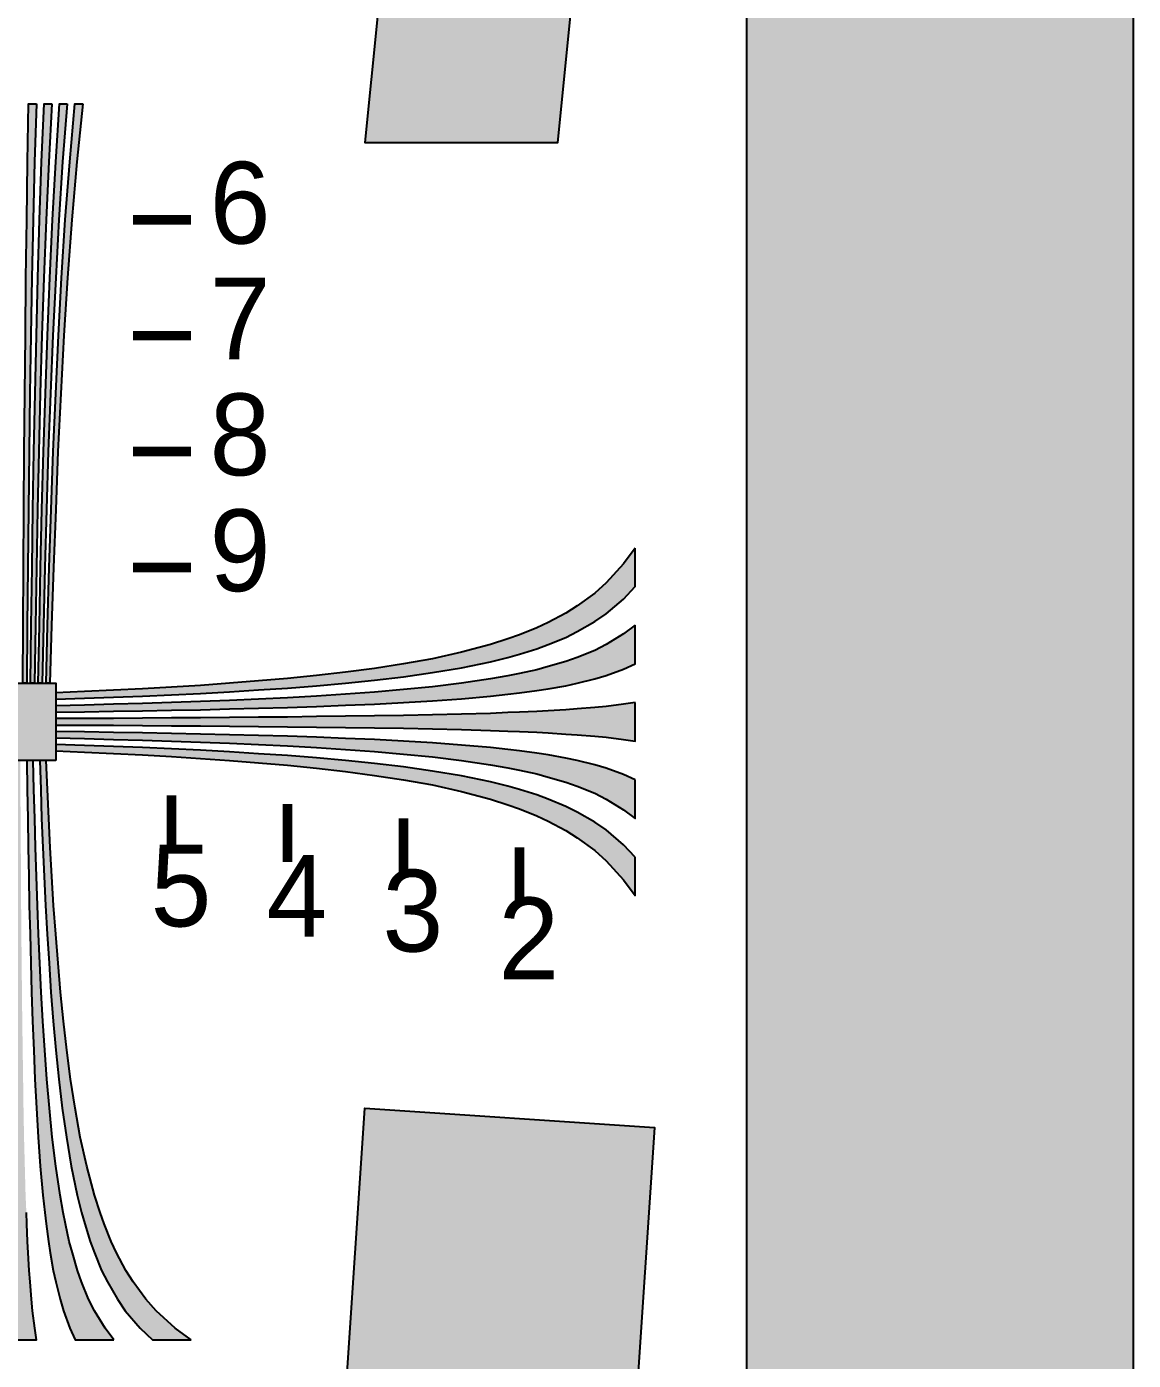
# Model space of a CAD drawing. Header units: millimetres. Extents: x 0 to 1582, y 0 to 984.
# Drawn here: x 1353.1 to 1582.2, y 172 to 448.3 of the extents above; entities that cross this region are included whole.
import ezdxf

# ---------------------------------------------------------------- set-up
doc = ezdxf.new("R2010")
doc.units = ezdxf.units.MM
for name, color, linetype in [('FRAME', 7, 'Continuous'), ('LABELS', 7, 'Continuous'), ('PERIPHERY', 7, 'Continuous'), ('SFR', 7, 'Continuous')]:
    doc.layers.add(name, color=color, linetype=linetype)

msp = doc.modelspace()

# ---------------------------------------------------------------- hatches: boundary and pattern name
at = {"layer": 'FRAME', "true_color": 0x000000}
h = msp.add_hatch(color=7, dxfattribs=at)
h.dxf.hatch_style = 1
h.paths.add_polyline_path([(1502.24, 904.25), (1582.24, 904.25), (1582.24, 104.25), (1502.24, 104.25), (1502.24, 904.25)])
at = {"layer": 'PERIPHERY', "true_color": 0x000000}
h = msp.add_hatch(color=7, dxfattribs=at)
h.dxf.hatch_style = 1
h.paths.add_polyline_path([(1355.12, 432.25), (1354.76, 420.25), (1354.44, 408.25), (1354.2, 396.25), (1353.96, 384.25), (1353.8, 372.25), (1353.6, 360.25), (1353.48, 348.25), (1353.36, 336.25), (1353.24, 324.25), (1353.12, 312.25), (1352.32, 312.25), (1352.4, 324.25), (1352.44, 336.25), (1352.52, 348.25), (1352.6, 360.25), (1352.72, 372.25), (1352.84, 384.25), (1352.96, 396.25), (1353.12, 408.25), (1353.32, 420.25), (1353.52, 432.25), (1355.12, 432.25)])
h = msp.add_hatch(color=7, dxfattribs=at)
h.dxf.hatch_style = 1
h.paths.add_polyline_path([(1358.32, 432.25), (1357.68, 420.25), (1357.12, 408.25), (1356.64, 396.25), (1356.28, 384.25), (1355.92, 372.25), (1355.6, 360.25), (1355.36, 348.25), (1355.12, 336.25), (1354.92, 324.25), (1354.72, 312.25), (1353.92, 312.25), (1354.08, 324.25), (1354.24, 336.25), (1354.4, 348.25), (1354.6, 360.25), (1354.84, 372.25), (1355.12, 384.25), (1355.44, 396.25), (1355.8, 408.25), (1356.2, 420.25), (1356.72, 432.25), (1358.32, 432.25)])
h = msp.add_hatch(color=7, dxfattribs=at)
h.dxf.hatch_style = 1
h.paths.add_polyline_path([(1361.52, 432.25), (1360.56, 420.25), (1359.8, 408.25), (1359.12, 396.25), (1358.56, 384.25), (1358.04, 372.25), (1357.6, 360.25), (1357.24, 348.25), (1356.88, 336.25), (1356.6, 324.25), (1356.32, 312.25), (1355.52, 312.25), (1355.76, 324.25), (1356, 336.25), (1356.28, 348.25), (1356.6, 360.25), (1357, 372.25), (1357.4, 384.25), (1357.88, 396.25), (1358.44, 408.25), (1359.12, 420.25), (1359.92, 432.25), (1361.52, 432.25)])
h = msp.add_hatch(color=7, dxfattribs=at)
h.dxf.hatch_style = 1
h.paths.add_polyline_path([(1364.72, 432.25), (1363.48, 420.25), (1362.44, 408.25), (1361.6, 396.25), (1360.84, 384.25), (1360.2, 372.25), (1359.6, 360.25), (1359.12, 348.25), (1358.68, 336.25), (1358.28, 324.25), (1357.92, 312.25), (1357.12, 312.25), (1357.44, 324.25), (1357.8, 336.25), (1358.16, 348.25), (1358.6, 360.25), (1359.12, 372.25), (1359.68, 384.25), (1360.36, 396.25), (1361.12, 408.25), (1362.04, 420.25), (1363.12, 432.25), (1364.72, 432.25)])
h = msp.add_hatch(color=7, dxfattribs=at)
h.dxf.hatch_style = 1
h.paths.add_polyline_path([(1479.12, 340.26), (1476.72, 336.98), (1473.12, 333.06), (1470.72, 330.94), (1467.12, 328.26), (1464.72, 326.74), (1461.12, 324.82), (1458.72, 323.7), (1455.12, 322.26), (1452.72, 321.42), (1449.12, 320.26), (1443.12, 318.66), (1437.12, 317.34), (1431.12, 316.26), (1425.12, 315.34), (1419.12, 314.54), (1413.12, 313.86), (1407.12, 313.26), (1401.12, 312.74), (1395.12, 312.26), (1389.12, 311.82), (1383.12, 311.46), (1377.12, 311.1), (1371.12, 310.82), (1365.12, 310.54), (1359.12, 310.26), (1359.12, 308.94), (1365.12, 309.14), (1371.12, 309.34), (1377.12, 309.58), (1383.12, 309.86), (1389.12, 310.14), (1395.12, 310.5), (1401.12, 310.86), (1407.12, 311.26), (1413.12, 311.74), (1419.12, 312.26), (1425.12, 312.86), (1431.12, 313.58), (1437.12, 314.46), (1443.12, 315.46), (1449.12, 316.7), (1452.72, 317.58), (1455.12, 318.26), (1458.72, 319.38), (1461.12, 320.26), (1464.72, 321.74), (1467.12, 322.94), (1470.72, 325.02), (1473.12, 326.66), (1476.72, 329.7), (1479.12, 332.26), (1479.12, 340.26)])
h = msp.add_hatch(color=7, dxfattribs=at)
h.dxf.hatch_style = 1
h.paths.add_polyline_path([(1479.12, 324.26), (1476.72, 322.46), (1473.12, 320.26), (1470.72, 319.06), (1467.12, 317.58), (1464.72, 316.74), (1461.12, 315.7), (1458.72, 315.06), (1455.12, 314.26), (1452.72, 313.78), (1449.12, 313.14), (1443.12, 312.26), (1437.12, 311.54), (1431.12, 310.94), (1425.12, 310.42), (1419.12, 309.98), (1413.12, 309.58), (1407.12, 309.26), (1401.12, 308.98), (1395.12, 308.7), (1389.12, 308.46), (1383.12, 308.26), (1377.12, 308.06), (1371.12, 307.9), (1365.12, 307.74), (1359.12, 307.58), (1359.12, 306.26), (1365.12, 306.34), (1371.12, 306.46), (1377.12, 306.54), (1383.12, 306.66), (1389.12, 306.78), (1395.12, 306.94), (1401.12, 307.1), (1407.12, 307.26), (1413.12, 307.46), (1419.12, 307.7), (1425.12, 307.94), (1431.12, 308.26), (1437.12, 308.62), (1443.12, 309.06), (1449.12, 309.58), (1452.72, 309.98), (1455.12, 310.26), (1458.72, 310.74), (1461.12, 311.1), (1464.72, 311.74), (1467.12, 312.26), (1470.72, 313.14), (1473.12, 313.86), (1476.72, 315.18), (1479.12, 316.26), (1479.12, 324.26)])
h = msp.add_hatch(color=7, dxfattribs=at)
h.dxf.hatch_style = 1
h.paths.add_polyline_path([(1359.12, 296.25), (1343.12, 296.25), (1343.12, 312.25), (1359.12, 312.25), (1359.12, 296.25)])
h = msp.add_hatch(color=7, dxfattribs=at)
h.dxf.hatch_style = 1
h.paths.add_polyline_path([(1479.12, 308.26), (1476.72, 307.9), (1473.12, 307.46), (1470.72, 307.22), (1467.12, 306.94), (1464.72, 306.74), (1461.12, 306.54), (1458.72, 306.42), (1455.12, 306.26), (1452.72, 306.18), (1449.12, 306.02), (1443.12, 305.86), (1437.12, 305.7), (1431.12, 305.58), (1425.12, 305.5), (1419.12, 305.42), (1413.12, 305.34), (1407.12, 305.26), (1401.12, 305.22), (1395.12, 305.14), (1389.12, 305.1), (1383.12, 305.06), (1377.12, 305.02), (1371.12, 304.98), (1365.12, 304.94), (1359.12, 304.94), (1359.12, 303.58), (1365.12, 303.58), (1371.12, 303.54), (1377.12, 303.5), (1383.12, 303.46), (1389.12, 303.42), (1395.12, 303.38), (1401.12, 303.3), (1407.12, 303.26), (1413.12, 303.18), (1419.12, 303.1), (1425.12, 303.02), (1431.12, 302.94), (1437.12, 302.82), (1443.12, 302.66), (1449.12, 302.5), (1452.72, 302.34), (1455.12, 302.26), (1458.72, 302.1), (1461.12, 301.98), (1464.72, 301.74), (1467.12, 301.58), (1470.72, 301.3), (1473.12, 301.06), (1476.72, 300.62), (1479.12, 300.26), (1479.12, 308.26)])
h = msp.add_hatch(color=7, dxfattribs=at)
h.dxf.hatch_style = 1
h.paths.add_polyline_path([(1479.12, 292.26), (1476.72, 293.34), (1473.12, 294.66), (1470.72, 295.38), (1467.12, 296.26), (1464.72, 296.74), (1461.12, 297.42), (1458.72, 297.78), (1455.12, 298.26), (1452.72, 298.54), (1449.12, 298.94), (1443.12, 299.46), (1437.12, 299.9), (1431.12, 300.26), (1425.12, 300.58), (1419.12, 300.82), (1413.12, 301.06), (1407.12, 301.26), (1401.12, 301.42), (1395.12, 301.58), (1389.12, 301.74), (1383.12, 301.86), (1377.12, 301.98), (1371.12, 302.06), (1365.12, 302.18), (1359.12, 302.26), (1359.12, 300.94), (1365.12, 300.78), (1371.12, 300.62), (1377.12, 300.46), (1383.12, 300.26), (1389.12, 300.06), (1395.12, 299.82), (1401.12, 299.54), (1407.12, 299.26), (1413.12, 298.94), (1419.12, 298.54), (1425.12, 298.1), (1431.12, 297.58), (1437.12, 296.98), (1443.12, 296.26), (1449.12, 295.38), (1452.72, 294.74), (1455.12, 294.26), (1458.72, 293.46), (1461.12, 292.82), (1464.72, 291.74), (1467.12, 290.94), (1470.72, 289.46), (1473.12, 288.26), (1476.72, 286.06), (1479.12, 284.26), (1479.12, 292.26)])
h = msp.add_hatch(color=7, dxfattribs=at)
h.dxf.hatch_style = 1
h.paths.add_polyline_path([(1479.12, 276.26), (1476.72, 278.82), (1473.12, 281.86), (1470.72, 283.5), (1467.12, 285.58), (1464.72, 286.74), (1461.12, 288.26), (1458.72, 289.14), (1455.12, 290.26), (1452.72, 290.94), (1449.12, 291.82), (1443.12, 293.06), (1437.12, 294.06), (1431.12, 294.94), (1425.12, 295.66), (1419.12, 296.26), (1413.12, 296.78), (1407.12, 297.26), (1401.12, 297.66), (1395.12, 298.02), (1389.12, 298.38), (1383.12, 298.66), (1377.12, 298.94), (1371.12, 299.18), (1365.12, 299.38), (1359.12, 299.58), (1359.12, 298.26), (1365.12, 297.98), (1371.12, 297.7), (1377.12, 297.42), (1383.12, 297.06), (1389.12, 296.7), (1395.12, 296.26), (1401.12, 295.78), (1407.12, 295.26), (1413.12, 294.66), (1419.12, 293.98), (1425.12, 293.18), (1431.12, 292.26), (1437.12, 291.18), (1443.12, 289.86), (1449.12, 288.26), (1452.72, 287.1), (1455.12, 286.26), (1458.72, 284.82), (1461.12, 283.7), (1464.72, 281.74), (1467.12, 280.26), (1470.72, 277.58), (1473.12, 275.46), (1476.72, 271.54), (1479.12, 268.26), (1479.12, 276.26)])
h = msp.add_hatch(color=7, dxfattribs=at)
h.dxf.hatch_style = 1
h.paths.add_polyline_path([(1355.14, 176.25), (1354.78, 178.65), (1354.34, 182.25), (1354.1, 184.65), (1353.81, 188.25), (1353.62, 190.65), (1353.41, 194.25), (1353.3, 196.65), (1353.14, 200.25), (1353.05, 202.65), (1352.89, 206.25), (1352.73, 212.25), (1352.57, 218.25), (1352.46, 224.25), (1352.38, 230.25), (1352.29, 236.25), (1352.21, 242.25), (1352.13, 248.25), (1352.09, 254.25), (1352.01, 260.25), (1351.97, 266.25), (1351.93, 272.25), (1351.9, 278.25), (1351.85, 284.25), (1351.82, 290.25), (1351.81, 296.25), (1350.45, 296.25), (1350.45, 290.25), (1350.42, 284.25), (1350.38, 278.25), (1350.34, 272.25), (1350.3, 266.25), (1350.26, 260.25), (1350.18, 254.25), (1350.14, 248.25), (1350.06, 242.25), (1349.98, 236.25), (1349.9, 230.25), (1349.82, 224.25), (1349.69, 218.25), (1349.53, 212.25), (1349.37, 206.25), (1349.22, 202.65), (1349.14, 200.25), (1348.98, 196.65), (1348.86, 194.25), (1348.62, 190.65), (1348.45, 188.25), (1348.18, 184.65), (1347.94, 182.25), (1347.5, 178.65), (1347.14, 176.25), (1355.14, 176.25)])
h = msp.add_hatch(color=7, dxfattribs=at)
h.dxf.hatch_style = 1
h.paths.add_polyline_path([(1371.14, 176.25), (1369.34, 178.65), (1367.14, 182.25), (1365.94, 184.65), (1364.46, 188.25), (1363.61, 190.65), (1362.58, 194.25), (1361.93, 196.65), (1361.14, 200.25), (1360.66, 202.65), (1360.02, 206.25), (1359.14, 212.25), (1358.41, 218.25), (1357.82, 224.25), (1357.3, 230.25), (1356.85, 236.25), (1356.45, 242.25), (1356.13, 248.25), (1355.85, 254.25), (1355.58, 260.25), (1355.34, 266.25), (1355.13, 272.25), (1354.93, 278.25), (1354.78, 284.25), (1354.62, 290.25), (1354.45, 296.25), (1353.13, 296.25), (1353.22, 290.25), (1353.33, 284.25), (1353.42, 278.25), (1353.54, 272.25), (1353.65, 266.25), (1353.81, 260.25), (1353.97, 254.25), (1354.13, 248.25), (1354.34, 242.25), (1354.57, 236.25), (1354.81, 230.25), (1355.14, 224.25), (1355.5, 218.25), (1355.94, 212.25), (1356.46, 206.25), (1356.86, 202.65), (1357.14, 200.25), (1357.62, 196.65), (1357.98, 194.25), (1358.62, 190.65), (1359.14, 188.25), (1360.02, 184.65), (1360.74, 182.25), (1362.06, 178.65), (1363.14, 176.25), (1371.14, 176.25)])
h = msp.add_hatch(color=7, dxfattribs=at)
h.dxf.hatch_style = 1
h.paths.add_polyline_path([(1387.14, 176.25), (1383.86, 178.65), (1379.94, 182.25), (1377.82, 184.65), (1375.14, 188.25), (1373.62, 190.65), (1371.7, 194.25), (1370.58, 196.65), (1369.14, 200.25), (1368.3, 202.65), (1367.14, 206.25), (1365.54, 212.25), (1364.22, 218.25), (1363.14, 224.25), (1362.22, 230.25), (1361.42, 236.25), (1360.74, 242.25), (1360.14, 248.25), (1359.62, 254.25), (1359.14, 260.25), (1358.7, 266.25), (1358.34, 272.25), (1357.98, 278.25), (1357.7, 284.25), (1357.42, 290.25), (1357.13, 296.25), (1355.81, 296.25), (1356.02, 290.25), (1356.22, 284.25), (1356.46, 278.25), (1356.74, 272.25), (1357.02, 266.25), (1357.38, 260.25), (1357.74, 254.25), (1358.14, 248.25), (1358.62, 242.25), (1359.14, 236.25), (1359.74, 230.25), (1360.46, 224.25), (1361.34, 218.25), (1362.34, 212.25), (1363.58, 206.25), (1364.46, 202.65), (1365.14, 200.25), (1366.26, 196.65), (1367.14, 194.25), (1368.62, 190.65), (1369.82, 188.25), (1371.9, 184.65), (1373.54, 182.25), (1376.58, 178.65), (1379.14, 176.25), (1387.14, 176.25)])
at = {"layer": 'SFR', "true_color": 0x000000}
h = msp.add_hatch(color=7, dxfattribs=at)
h.dxf.hatch_style = 1
h.paths.add_polyline_path([(1239.12, 584.25), (1223.12, 424.25), (1263.12, 424.25), (1269.93, 492.37), (1428.35, 476.53), (1423.12, 424.25), (1463.12, 424.25), (1479.12, 584.25), (1439.12, 584.25), (1432.31, 516.13), (1273.89, 531.97), (1279.12, 584.25), (1239.12, 584.25), (1239.12, 584.25)])
h = msp.add_hatch(color=7, dxfattribs=at)
h.dxf.hatch_style = 1
h.paths.add_polyline_path([(1479.12, 160.25), (1419.12, 164.25), (1423.12, 224.25), (1483.12, 220.25), (1479.12, 160.25)])

# ---------------------------------------------------------------- linework, layer by layer
at = {"layer": 'FRAME', "color": 250}
msp.add_lwpolyline([(1502.24, 904.25), (1582.24, 904.25), (1582.24, 104.25), (1502.24, 104.25), (1502.24, 904.25)], close=True, dxfattribs=at)
at = {"layer": 'FRAME', "color": 250, "true_color": 0x000000}
for points in [[(1502.24, 904.25), (1502.24, 104.25), (1582.24, 104.25)], [(1582.24, 104.25), (1582.24, 904.25), (1502.24, 904.25)]]:
    msp.add_solid(points, dxfattribs=at)
at = {"layer": 'PERIPHERY', "color": 250}
for points in [[(1355.12, 432.25), (1354.76, 420.25), (1354.44, 408.25), (1354.2, 396.25), (1353.96, 384.25), (1353.8, 372.25), (1353.6, 360.25), (1353.48, 348.25), (1353.36, 336.25), (1353.24, 324.25), (1353.12, 312.25), (1352.32, 312.25), (1352.4, 324.25), (1352.44, 336.25), (1352.52, 348.25), (1352.6, 360.25), (1352.72, 372.25), (1352.84, 384.25), (1352.96, 396.25), (1353.12, 408.25), (1353.32, 420.25), (1353.52, 432.25), (1355.12, 432.25)], [(1358.32, 432.25), (1357.68, 420.25), (1357.12, 408.25), (1356.64, 396.25), (1356.28, 384.25), (1355.92, 372.25), (1355.6, 360.25), (1355.36, 348.25), (1355.12, 336.25), (1354.92, 324.25), (1354.72, 312.25), (1353.92, 312.25), (1354.08, 324.25), (1354.24, 336.25), (1354.4, 348.25), (1354.6, 360.25), (1354.84, 372.25), (1355.12, 384.25), (1355.44, 396.25), (1355.8, 408.25), (1356.2, 420.25), (1356.72, 432.25), (1358.32, 432.25)], [(1361.52, 432.25), (1360.56, 420.25), (1359.8, 408.25), (1359.12, 396.25), (1358.56, 384.25), (1358.04, 372.25), (1357.6, 360.25), (1357.24, 348.25), (1356.88, 336.25), (1356.6, 324.25), (1356.32, 312.25), (1355.52, 312.25), (1355.76, 324.25), (1356, 336.25), (1356.28, 348.25), (1356.6, 360.25), (1357, 372.25), (1357.4, 384.25), (1357.88, 396.25), (1358.44, 408.25), (1359.12, 420.25), (1359.92, 432.25), (1361.52, 432.25)], [(1364.72, 432.25), (1363.48, 420.25), (1362.44, 408.25), (1361.6, 396.25), (1360.84, 384.25), (1360.2, 372.25), (1359.6, 360.25), (1359.12, 348.25), (1358.68, 336.25), (1358.28, 324.25), (1357.92, 312.25), (1357.12, 312.25), (1357.44, 324.25), (1357.8, 336.25), (1358.16, 348.25), (1358.6, 360.25), (1359.12, 372.25), (1359.68, 384.25), (1360.36, 396.25), (1361.12, 408.25), (1362.04, 420.25), (1363.12, 432.25), (1364.72, 432.25)], [(1479.12, 340.26), (1476.72, 336.98), (1473.12, 333.06), (1470.72, 330.94), (1467.12, 328.26), (1464.72, 326.74), (1461.12, 324.82), (1458.72, 323.7), (1455.12, 322.26), (1452.72, 321.42), (1449.12, 320.26), (1443.12, 318.66), (1437.12, 317.34), (1431.12, 316.26), (1425.12, 315.34), (1419.12, 314.54), (1413.12, 313.86), (1407.12, 313.26), (1401.12, 312.74), (1395.12, 312.26), (1389.12, 311.82), (1383.12, 311.46), (1377.12, 311.1), (1371.12, 310.82), (1365.12, 310.54), (1359.12, 310.26), (1359.12, 308.94), (1365.12, 309.14), (1371.12, 309.34), (1377.12, 309.58), (1383.12, 309.86), (1389.12, 310.14), (1395.12, 310.5), (1401.12, 310.86), (1407.12, 311.26), (1413.12, 311.74), (1419.12, 312.26), (1425.12, 312.86), (1431.12, 313.58), (1437.12, 314.46), (1443.12, 315.46), (1449.12, 316.7), (1452.72, 317.58), (1455.12, 318.26), (1458.72, 319.38), (1461.12, 320.26), (1464.72, 321.74), (1467.12, 322.94), (1470.72, 325.02), (1473.12, 326.66), (1476.72, 329.7), (1479.12, 332.26), (1479.12, 340.26)], [(1479.12, 324.26), (1476.72, 322.46), (1473.12, 320.26), (1470.72, 319.06), (1467.12, 317.58), (1464.72, 316.74), (1461.12, 315.7), (1458.72, 315.06), (1455.12, 314.26), (1452.72, 313.78), (1449.12, 313.14), (1443.12, 312.26), (1437.12, 311.54), (1431.12, 310.94), (1425.12, 310.42), (1419.12, 309.98), (1413.12, 309.58), (1407.12, 309.26), (1401.12, 308.98), (1395.12, 308.7), (1389.12, 308.46), (1383.12, 308.26), (1377.12, 308.06), (1371.12, 307.9), (1365.12, 307.74), (1359.12, 307.58), (1359.12, 306.26), (1365.12, 306.34), (1371.12, 306.46), (1377.12, 306.54), (1383.12, 306.66), (1389.12, 306.78), (1395.12, 306.94), (1401.12, 307.1), (1407.12, 307.26), (1413.12, 307.46), (1419.12, 307.7), (1425.12, 307.94), (1431.12, 308.26), (1437.12, 308.62), (1443.12, 309.06), (1449.12, 309.58), (1452.72, 309.98), (1455.12, 310.26), (1458.72, 310.74), (1461.12, 311.1), (1464.72, 311.74), (1467.12, 312.26), (1470.72, 313.14), (1473.12, 313.86), (1476.72, 315.18), (1479.12, 316.26), (1479.12, 324.26)], [(1359.12, 296.25), (1343.12, 296.25), (1343.12, 312.25), (1359.12, 312.25), (1359.12, 296.25)], [(1479.12, 308.26), (1476.72, 307.9), (1473.12, 307.46), (1470.72, 307.22), (1467.12, 306.94), (1464.72, 306.74), (1461.12, 306.54), (1458.72, 306.42), (1455.12, 306.26), (1452.72, 306.18), (1449.12, 306.02), (1443.12, 305.86), (1437.12, 305.7), (1431.12, 305.58), (1425.12, 305.5), (1419.12, 305.42), (1413.12, 305.34), (1407.12, 305.26), (1401.12, 305.22), (1395.12, 305.14), (1389.12, 305.1), (1383.12, 305.06), (1377.12, 305.02), (1371.12, 304.98), (1365.12, 304.94), (1359.12, 304.94), (1359.12, 303.58), (1365.12, 303.58), (1371.12, 303.54), (1377.12, 303.5), (1383.12, 303.46), (1389.12, 303.42), (1395.12, 303.38), (1401.12, 303.3), (1407.12, 303.26), (1413.12, 303.18), (1419.12, 303.1), (1425.12, 303.02), (1431.12, 302.94), (1437.12, 302.82), (1443.12, 302.66), (1449.12, 302.5), (1452.72, 302.34), (1455.12, 302.26), (1458.72, 302.1), (1461.12, 301.98), (1464.72, 301.74), (1467.12, 301.58), (1470.72, 301.3), (1473.12, 301.06), (1476.72, 300.62), (1479.12, 300.26), (1479.12, 308.26)], [(1479.12, 292.26), (1476.72, 293.34), (1473.12, 294.66), (1470.72, 295.38), (1467.12, 296.26), (1464.72, 296.74), (1461.12, 297.42), (1458.72, 297.78), (1455.12, 298.26), (1452.72, 298.54), (1449.12, 298.94), (1443.12, 299.46), (1437.12, 299.9), (1431.12, 300.26), (1425.12, 300.58), (1419.12, 300.82), (1413.12, 301.06), (1407.12, 301.26), (1401.12, 301.42), (1395.12, 301.58), (1389.12, 301.74), (1383.12, 301.86), (1377.12, 301.98), (1371.12, 302.06), (1365.12, 302.18), (1359.12, 302.26), (1359.12, 300.94), (1365.12, 300.78), (1371.12, 300.62), (1377.12, 300.46), (1383.12, 300.26), (1389.12, 300.06), (1395.12, 299.82), (1401.12, 299.54), (1407.12, 299.26), (1413.12, 298.94), (1419.12, 298.54), (1425.12, 298.1), (1431.12, 297.58), (1437.12, 296.98), (1443.12, 296.26), (1449.12, 295.38), (1452.72, 294.74), (1455.12, 294.26), (1458.72, 293.46), (1461.12, 292.82), (1464.72, 291.74), (1467.12, 290.94), (1470.72, 289.46), (1473.12, 288.26), (1476.72, 286.06), (1479.12, 284.26), (1479.12, 292.26)], [(1479.12, 276.26), (1476.72, 278.82), (1473.12, 281.86), (1470.72, 283.5), (1467.12, 285.58), (1464.72, 286.74), (1461.12, 288.26), (1458.72, 289.14), (1455.12, 290.26), (1452.72, 290.94), (1449.12, 291.82), (1443.12, 293.06), (1437.12, 294.06), (1431.12, 294.94), (1425.12, 295.66), (1419.12, 296.26), (1413.12, 296.78), (1407.12, 297.26), (1401.12, 297.66), (1395.12, 298.02), (1389.12, 298.38), (1383.12, 298.66), (1377.12, 298.94), (1371.12, 299.18), (1365.12, 299.38), (1359.12, 299.58), (1359.12, 298.26), (1365.12, 297.98), (1371.12, 297.7), (1377.12, 297.42), (1383.12, 297.06), (1389.12, 296.7), (1395.12, 296.26), (1401.12, 295.78), (1407.12, 295.26), (1413.12, 294.66), (1419.12, 293.98), (1425.12, 293.18), (1431.12, 292.26), (1437.12, 291.18), (1443.12, 289.86), (1449.12, 288.26), (1452.72, 287.1), (1455.12, 286.26), (1458.72, 284.82), (1461.12, 283.7), (1464.72, 281.74), (1467.12, 280.26), (1470.72, 277.58), (1473.12, 275.46), (1476.72, 271.54), (1479.12, 268.26), (1479.12, 276.26)], [(1371.14, 176.25), (1369.34, 178.65), (1367.14, 182.25), (1365.94, 184.65), (1364.46, 188.25), (1363.61, 190.65), (1362.58, 194.25), (1361.93, 196.65), (1361.14, 200.25), (1360.66, 202.65), (1360.02, 206.25), (1359.14, 212.25), (1358.41, 218.25), (1357.82, 224.25), (1357.3, 230.25), (1356.85, 236.25), (1356.45, 242.25), (1356.13, 248.25), (1355.85, 254.25), (1355.58, 260.25), (1355.34, 266.25), (1355.13, 272.25), (1354.93, 278.25), (1354.78, 284.25), (1354.62, 290.25), (1354.45, 296.25), (1353.13, 296.25), (1353.22, 290.25), (1353.33, 284.25), (1353.42, 278.25), (1353.54, 272.25), (1353.65, 266.25), (1353.81, 260.25), (1353.97, 254.25), (1354.13, 248.25), (1354.34, 242.25), (1354.57, 236.25), (1354.81, 230.25), (1355.14, 224.25), (1355.5, 218.25), (1355.94, 212.25), (1356.46, 206.25), (1356.86, 202.65), (1357.14, 200.25), (1357.62, 196.65), (1357.98, 194.25), (1358.62, 190.65), (1359.14, 188.25), (1360.02, 184.65), (1360.74, 182.25), (1362.06, 178.65), (1363.14, 176.25), (1371.14, 176.25)], [(1387.14, 176.25), (1383.86, 178.65), (1379.94, 182.25), (1377.82, 184.65), (1375.14, 188.25), (1373.62, 190.65), (1371.7, 194.25), (1370.58, 196.65), (1369.14, 200.25), (1368.3, 202.65), (1367.14, 206.25), (1365.54, 212.25), (1364.22, 218.25), (1363.14, 224.25), (1362.22, 230.25), (1361.42, 236.25), (1360.74, 242.25), (1360.14, 248.25), (1359.62, 254.25), (1359.14, 260.25), (1358.7, 266.25), (1358.34, 272.25), (1357.98, 278.25), (1357.7, 284.25), (1357.42, 290.25), (1357.13, 296.25), (1355.81, 296.25), (1356.02, 290.25), (1356.22, 284.25), (1356.46, 278.25), (1356.74, 272.25), (1357.02, 266.25), (1357.38, 260.25), (1357.74, 254.25), (1358.14, 248.25), (1358.62, 242.25), (1359.14, 236.25), (1359.74, 230.25), (1360.46, 224.25), (1361.34, 218.25), (1362.34, 212.25), (1363.58, 206.25), (1364.46, 202.65), (1365.14, 200.25), (1366.26, 196.65), (1367.14, 194.25), (1368.62, 190.65), (1369.82, 188.25), (1371.9, 184.65), (1373.54, 182.25), (1376.58, 178.65), (1379.14, 176.25), (1387.14, 176.25)]]:
    msp.add_lwpolyline(points, close=True, dxfattribs=at)
at = {"layer": 'PERIPHERY', "color": 250, "lineweight": 35, "const_width": 2}
for points in [[(1387.12, 408.25), (1375.12, 408.25)], [(1387.12, 384.25), (1375.12, 384.25)], [(1387.12, 360.25), (1375.12, 360.25)], [(1387.12, 336.25), (1375.12, 336.25)], [(1383.12, 289.06), (1383.12, 277.06)], [(1407.12, 287.26), (1407.12, 275.26)], [(1431.12, 284.26), (1431.12, 272.26)], [(1455.12, 278.26), (1455.12, 266.26)]]:
    msp.add_lwpolyline(points, dxfattribs=at)
at = {"layer": 'PERIPHERY', "color": 250}
msp.add_lwpolyline([(1347.14, 176.25), (1355.14, 176.25), (1355.14, 176.25), (1354.78, 178.65), (1354.34, 182.25), (1354.1, 184.65), (1353.81, 188.25), (1353.62, 190.65), (1353.41, 194.25), (1353.3, 196.65), (1353.14, 200.25), (1353.05, 202.65)], dxfattribs=at)
at = {"layer": 'PERIPHERY', "color": 250, "true_color": 0x000000}
for points in [[(1355.12, 432.25), (1352.6, 360.25), (1352.52, 348.25)], [(1352.52, 348.25), (1354.76, 420.25), (1355.12, 432.25)], [(1355.12, 432.25), (1352.72, 372.25), (1352.6, 360.25)], [(1355.12, 432.25), (1352.84, 384.25), (1352.72, 372.25)], [(1355.12, 432.25), (1352.96, 396.25), (1352.84, 384.25)], [(1355.12, 432.25), (1353.12, 408.25), (1352.96, 396.25)], [(1355.12, 432.25), (1353.32, 420.25), (1353.12, 408.25)], [(1355.12, 432.25), (1353.52, 432.25), (1353.32, 420.25)], [(1358.32, 432.25), (1355.12, 384.25), (1354.84, 372.25)], [(1354.84, 372.25), (1357.68, 420.25), (1358.32, 432.25)], [(1358.32, 432.25), (1355.44, 396.25), (1355.12, 384.25)], [(1358.32, 432.25), (1355.8, 408.25), (1355.44, 396.25)], [(1358.32, 432.25), (1356.2, 420.25), (1355.8, 408.25)], [(1358.32, 432.25), (1356.72, 432.25), (1356.2, 420.25)], [(1361.52, 432.25), (1357.88, 396.25), (1357.4, 384.25)], [(1357.4, 384.25), (1360.56, 420.25), (1361.52, 432.25)], [(1361.52, 432.25), (1358.44, 408.25), (1357.88, 396.25)], [(1361.52, 432.25), (1359.12, 420.25), (1358.44, 408.25)], [(1361.52, 432.25), (1359.92, 432.25), (1359.12, 420.25)], [(1364.72, 432.25), (1360.36, 396.25), (1359.68, 384.25)], [(1359.68, 384.25), (1363.48, 420.25), (1364.72, 432.25)], [(1364.72, 432.25), (1361.12, 408.25), (1360.36, 396.25)], [(1364.72, 432.25), (1362.04, 420.25), (1361.12, 408.25)], [(1364.72, 432.25), (1363.12, 432.25), (1362.04, 420.25)], [(1352.52, 348.25), (1354.44, 408.25), (1354.76, 420.25)], [(1354.84, 372.25), (1357.12, 408.25), (1357.68, 420.25)], [(1357.4, 384.25), (1359.8, 408.25), (1360.56, 420.25)], [(1359.68, 384.25), (1362.44, 408.25), (1363.48, 420.25)], [(1352.52, 348.25), (1354.2, 396.25), (1354.44, 408.25)], [(1354.84, 372.25), (1356.64, 396.25), (1357.12, 408.25)], [(1357.4, 384.25), (1359.12, 396.25), (1359.8, 408.25)], [(1359.68, 384.25), (1361.6, 396.25), (1362.44, 408.25)], [(1352.52, 348.25), (1353.96, 384.25), (1354.2, 396.25)], [(1354.84, 372.25), (1356.28, 384.25), (1356.64, 396.25)], [(1357.4, 384.25), (1358.56, 384.25), (1359.12, 396.25)], [(1359.68, 384.25), (1360.84, 384.25), (1361.6, 396.25)], [(1352.52, 348.25), (1353.8, 372.25), (1353.96, 384.25)], [(1354.84, 372.25), (1355.92, 372.25), (1356.28, 384.25)], [(1357.4, 384.25), (1355.76, 324.25), (1355.52, 312.25)], [(1357.4, 384.25), (1355.52, 312.25), (1356.32, 312.25)], [(1357.4, 384.25), (1356, 336.25), (1355.76, 324.25)], [(1357.4, 384.25), (1356.28, 348.25), (1356, 336.25)], [(1357.4, 384.25), (1357, 372.25), (1356.28, 348.25)], [(1357.4, 384.25), (1356.32, 312.25), (1356.6, 324.25)], [(1357.4, 384.25), (1356.6, 324.25), (1356.88, 336.25)], [(1357.4, 384.25), (1356.88, 336.25), (1357.24, 348.25)], [(1359.68, 384.25), (1357.44, 324.25), (1357.12, 312.25)], [(1359.68, 384.25), (1357.12, 312.25), (1357.92, 312.25)], [(1357.4, 384.25), (1357.24, 348.25), (1357.6, 360.25)], [(1357.4, 384.25), (1357.6, 360.25), (1358.04, 372.25)], [(1357.4, 384.25), (1358.04, 372.25), (1358.56, 384.25)], [(1359.68, 384.25), (1357.8, 336.25), (1357.44, 324.25)], [(1359.68, 384.25), (1358.16, 348.25), (1357.8, 336.25)], [(1359.68, 384.25), (1357.92, 312.25), (1358.28, 324.25)], [(1359.68, 384.25), (1358.6, 360.25), (1358.16, 348.25)], [(1359.68, 384.25), (1358.28, 324.25), (1358.68, 336.25)], [(1359.68, 384.25), (1359.12, 372.25), (1358.6, 360.25)], [(1359.68, 384.25), (1358.68, 336.25), (1359.12, 348.25)], [(1359.68, 384.25), (1359.12, 348.25), (1359.6, 360.25)], [(1359.68, 384.25), (1359.6, 360.25), (1360.2, 372.25)], [(1359.68, 384.25), (1360.2, 372.25), (1360.84, 384.25)], [(1352.52, 348.25), (1353.6, 360.25), (1353.8, 372.25)], [(1354.84, 372.25), (1354.08, 324.25), (1353.92, 312.25)], [(1354.84, 372.25), (1353.92, 312.25), (1354.72, 312.25)], [(1354.84, 372.25), (1354.24, 336.25), (1354.08, 324.25)], [(1354.84, 372.25), (1354.4, 348.25), (1354.24, 336.25)], [(1354.84, 372.25), (1354.6, 360.25), (1354.4, 348.25)], [(1354.84, 372.25), (1354.72, 312.25), (1354.92, 324.25)], [(1354.84, 372.25), (1354.92, 324.25), (1355.12, 336.25)], [(1354.84, 372.25), (1355.12, 336.25), (1355.36, 348.25)], [(1354.84, 372.25), (1355.36, 348.25), (1355.6, 360.25)], [(1354.84, 372.25), (1355.6, 360.25), (1355.92, 372.25)], [(1357, 372.25), (1356.6, 360.25), (1356.28, 348.25)], [(1352.52, 348.25), (1353.48, 348.25), (1353.6, 360.25)], [(1352.52, 348.25), (1353.12, 312.25), (1353.24, 324.25)], [(1352.52, 348.25), (1353.24, 324.25), (1353.36, 336.25)], [(1352.52, 348.25), (1353.36, 336.25), (1353.48, 348.25)], [(1479.12, 332.26), (1479.12, 340.26), (1476.72, 336.98)], [(1479.12, 332.26), (1476.72, 336.98), (1473.12, 333.06)], [(1479.12, 332.26), (1458.72, 323.7), (1437.12, 314.46)], [(1479.12, 332.26), (1437.12, 314.46), (1443.12, 315.46)], [(1479.12, 332.26), (1443.12, 315.46), (1449.12, 316.7)], [(1479.12, 332.26), (1449.12, 316.7), (1452.72, 317.58)], [(1479.12, 332.26), (1452.72, 317.58), (1455.12, 318.26)], [(1479.12, 332.26), (1455.12, 318.26), (1458.72, 319.38)], [(1479.12, 332.26), (1461.12, 324.82), (1458.72, 323.7)], [(1479.12, 332.26), (1458.72, 319.38), (1461.12, 320.26)], [(1479.12, 332.26), (1464.72, 326.74), (1461.12, 324.82)], [(1479.12, 332.26), (1461.12, 320.26), (1464.72, 321.74)], [(1479.12, 332.26), (1467.12, 328.26), (1464.72, 326.74)], [(1479.12, 332.26), (1464.72, 321.74), (1467.12, 322.94)], [(1479.12, 332.26), (1470.72, 330.94), (1467.12, 328.26)], [(1479.12, 332.26), (1467.12, 322.94), (1470.72, 325.02)], [(1479.12, 332.26), (1473.12, 333.06), (1470.72, 330.94)], [(1479.12, 332.26), (1470.72, 325.02), (1473.12, 326.66)], [(1473.12, 326.66), (1476.72, 329.7), (1479.12, 332.26)], [(1458.72, 323.7), (1455.12, 322.26), (1437.12, 314.46)], [(1479.12, 316.26), (1479.12, 324.26), (1476.72, 322.46)], [(1455.12, 322.26), (1452.72, 321.42), (1431.12, 313.58)], [(1455.12, 322.26), (1431.12, 313.58), (1437.12, 314.46)], [(1452.72, 321.42), (1449.12, 320.26), (1431.12, 313.58)], [(1479.12, 316.26), (1476.72, 322.46), (1473.12, 320.26)], [(1443.12, 318.66), (1437.12, 317.34), (1413.12, 311.74)], [(1443.12, 318.66), (1413.12, 311.74), (1419.12, 312.26)], [(1443.12, 318.66), (1419.12, 312.26), (1425.12, 312.86)], [(1449.12, 320.26), (1443.12, 318.66), (1425.12, 312.86)], [(1449.12, 320.26), (1425.12, 312.86), (1431.12, 313.58)], [(1479.12, 316.26), (1470.72, 319.06), (1467.12, 317.58)], [(1479.12, 316.26), (1473.12, 320.26), (1470.72, 319.06)], [(1425.12, 315.34), (1419.12, 314.54), (1389.12, 310.14)], [(1425.12, 315.34), (1389.12, 310.14), (1395.12, 310.5)], [(1431.12, 316.26), (1425.12, 315.34), (1395.12, 310.5)], [(1431.12, 316.26), (1395.12, 310.5), (1401.12, 310.86)], [(1431.12, 316.26), (1401.12, 310.86), (1407.12, 311.26)], [(1479.12, 316.26), (1437.12, 311.54), (1401.12, 307.1)], [(1479.12, 316.26), (1401.12, 307.1), (1407.12, 307.26)], [(1437.12, 317.34), (1431.12, 316.26), (1407.12, 311.26)], [(1437.12, 317.34), (1407.12, 311.26), (1413.12, 311.74)], [(1479.12, 316.26), (1407.12, 307.26), (1413.12, 307.46)], [(1479.12, 316.26), (1413.12, 307.46), (1419.12, 307.7)], [(1479.12, 316.26), (1419.12, 307.7), (1425.12, 307.94)], [(1479.12, 316.26), (1425.12, 307.94), (1431.12, 308.26)], [(1479.12, 316.26), (1431.12, 308.26), (1437.12, 308.62)], [(1479.12, 316.26), (1443.12, 312.26), (1437.12, 311.54)], [(1479.12, 316.26), (1437.12, 308.62), (1443.12, 309.06)], [(1479.12, 316.26), (1449.12, 313.14), (1443.12, 312.26)], [(1479.12, 316.26), (1443.12, 309.06), (1449.12, 309.58)], [(1479.12, 316.26), (1452.72, 313.78), (1449.12, 313.14)], [(1479.12, 316.26), (1449.12, 309.58), (1452.72, 309.98)], [(1479.12, 316.26), (1455.12, 314.26), (1452.72, 313.78)], [(1479.12, 316.26), (1452.72, 309.98), (1455.12, 310.26)], [(1479.12, 316.26), (1458.72, 315.06), (1455.12, 314.26)], [(1479.12, 316.26), (1455.12, 310.26), (1458.72, 310.74)], [(1479.12, 316.26), (1461.12, 315.7), (1458.72, 315.06)], [(1479.12, 316.26), (1458.72, 310.74), (1461.12, 311.1)], [(1479.12, 316.26), (1464.72, 316.74), (1461.12, 315.7)], [(1479.12, 316.26), (1461.12, 311.1), (1464.72, 311.74)], [(1479.12, 316.26), (1467.12, 317.58), (1464.72, 316.74)], [(1479.12, 316.26), (1464.72, 311.74), (1467.12, 312.26)], [(1479.12, 316.26), (1467.12, 312.26), (1470.72, 313.14)], [(1479.12, 316.26), (1470.72, 313.14), (1473.12, 313.86)], [(1473.12, 313.86), (1476.72, 315.18), (1479.12, 316.26)], [(1359.12, 296.25), (1359.12, 312.25), (1343.12, 312.25)], [(1343.12, 312.25), (1343.12, 296.25), (1359.12, 296.25)], [(1407.12, 313.26), (1401.12, 312.74), (1359.12, 308.94)], [(1407.12, 313.26), (1359.12, 308.94), (1365.12, 309.14)], [(1401.12, 312.74), (1395.12, 312.26), (1359.12, 308.94)], [(1395.12, 312.26), (1389.12, 311.82), (1359.12, 308.94)], [(1407.12, 313.26), (1365.12, 309.14), (1371.12, 309.34)], [(1413.12, 313.86), (1407.12, 313.26), (1371.12, 309.34)], [(1413.12, 313.86), (1371.12, 309.34), (1377.12, 309.58)], [(1419.12, 314.54), (1413.12, 313.86), (1377.12, 309.58)], [(1419.12, 314.54), (1377.12, 309.58), (1383.12, 309.86)], [(1419.12, 314.54), (1383.12, 309.86), (1389.12, 310.14)], [(1389.12, 311.82), (1383.12, 311.46), (1359.12, 308.94)], [(1383.12, 311.46), (1377.12, 311.1), (1359.12, 308.94)], [(1377.12, 311.1), (1365.12, 310.54), (1359.12, 310.26)], [(1377.12, 311.1), (1359.12, 310.26), (1359.12, 308.94)], [(1413.12, 309.58), (1407.12, 309.26), (1359.12, 306.26)], [(1413.12, 309.58), (1359.12, 306.26), (1365.12, 306.34)], [(1377.12, 311.1), (1371.12, 310.82), (1365.12, 310.54)], [(1419.12, 309.98), (1413.12, 309.58), (1365.12, 306.34)], [(1419.12, 309.98), (1365.12, 306.34), (1371.12, 306.46)], [(1419.12, 309.98), (1371.12, 306.46), (1377.12, 306.54)], [(1425.12, 310.42), (1419.12, 309.98), (1377.12, 306.54)], [(1425.12, 310.42), (1377.12, 306.54), (1383.12, 306.66)], [(1431.12, 310.94), (1425.12, 310.42), (1383.12, 306.66)], [(1431.12, 310.94), (1383.12, 306.66), (1389.12, 306.78)], [(1431.12, 310.94), (1389.12, 306.78), (1395.12, 306.94)], [(1437.12, 311.54), (1431.12, 310.94), (1395.12, 306.94)], [(1437.12, 311.54), (1395.12, 306.94), (1401.12, 307.1)], [(1407.12, 309.26), (1401.12, 308.98), (1359.12, 306.26)], [(1401.12, 308.98), (1395.12, 308.7), (1359.12, 306.26)], [(1395.12, 308.7), (1389.12, 308.46), (1359.12, 306.26)], [(1389.12, 308.46), (1383.12, 308.26), (1359.12, 306.26)], [(1383.12, 308.26), (1377.12, 308.06), (1359.12, 306.26)], [(1377.12, 308.06), (1371.12, 307.9), (1359.12, 307.58)], [(1377.12, 308.06), (1359.12, 307.58), (1359.12, 306.26)], [(1371.12, 307.9), (1365.12, 307.74), (1359.12, 307.58)], [(1479.12, 300.26), (1464.72, 306.74), (1461.12, 306.54)], [(1479.12, 300.26), (1467.12, 306.94), (1464.72, 306.74)], [(1479.12, 300.26), (1470.72, 307.22), (1467.12, 306.94)], [(1479.12, 300.26), (1473.12, 307.46), (1470.72, 307.22)], [(1479.12, 300.26), (1476.72, 307.9), (1473.12, 307.46)], [(1479.12, 300.26), (1479.12, 308.26), (1476.72, 307.9)], [(1443.12, 305.86), (1437.12, 305.7), (1359.12, 303.58)], [(1443.12, 305.86), (1359.12, 303.58), (1365.12, 303.58)], [(1437.12, 305.7), (1431.12, 305.58), (1359.12, 303.58)], [(1431.12, 305.58), (1425.12, 305.5), (1359.12, 303.58)], [(1425.12, 305.5), (1419.12, 305.42), (1359.12, 303.58)], [(1419.12, 305.42), (1413.12, 305.34), (1359.12, 303.58)], [(1413.12, 305.34), (1407.12, 305.26), (1359.12, 303.58)], [(1407.12, 305.26), (1395.12, 305.14), (1359.12, 303.58)], [(1395.12, 305.14), (1389.12, 305.1), (1359.12, 303.58)], [(1389.12, 305.1), (1383.12, 305.06), (1359.12, 303.58)], [(1383.12, 305.06), (1377.12, 305.02), (1359.12, 303.58)], [(1377.12, 305.02), (1371.12, 304.98), (1359.12, 303.58)], [(1371.12, 304.98), (1365.12, 304.94), (1359.12, 303.58)], [(1365.12, 304.94), (1359.12, 304.94), (1359.12, 303.58)], [(1443.12, 305.86), (1365.12, 303.58), (1371.12, 303.54)], [(1443.12, 305.86), (1371.12, 303.54), (1377.12, 303.5)], [(1443.12, 305.86), (1377.12, 303.5), (1383.12, 303.46)], [(1443.12, 305.86), (1383.12, 303.46), (1389.12, 303.42)], [(1443.12, 305.86), (1389.12, 303.42), (1395.12, 303.38)], [(1443.12, 305.86), (1395.12, 303.38), (1401.12, 303.3)], [(1407.12, 305.26), (1401.12, 305.22), (1395.12, 305.14)], [(1443.12, 305.86), (1401.12, 303.3), (1407.12, 303.26)], [(1443.12, 305.86), (1407.12, 303.26), (1413.12, 303.18)], [(1443.12, 305.86), (1413.12, 303.18), (1419.12, 303.1)], [(1443.12, 305.86), (1419.12, 303.1), (1425.12, 303.02)], [(1443.12, 305.86), (1425.12, 303.02), (1431.12, 302.94)], [(1443.12, 305.86), (1431.12, 302.94), (1437.12, 302.82)], [(1443.12, 305.86), (1437.12, 302.82), (1443.12, 302.66)], [(1479.12, 300.26), (1449.12, 306.02), (1443.12, 305.86)], [(1443.12, 305.86), (1443.12, 302.66), (1449.12, 302.5)], [(1443.12, 305.86), (1449.12, 302.5), (1452.72, 302.34)], [(1443.12, 305.86), (1452.72, 302.34), (1455.12, 302.26)], [(1443.12, 305.86), (1455.12, 302.26), (1458.72, 302.1)], [(1443.12, 305.86), (1458.72, 302.1), (1461.12, 301.98)], [(1443.12, 305.86), (1461.12, 301.98), (1464.72, 301.74)], [(1443.12, 305.86), (1464.72, 301.74), (1467.12, 301.58)], [(1443.12, 305.86), (1467.12, 301.58), (1470.72, 301.3)], [(1443.12, 305.86), (1470.72, 301.3), (1473.12, 301.06)], [(1443.12, 305.86), (1473.12, 301.06), (1476.72, 300.62)], [(1443.12, 305.86), (1476.72, 300.62), (1479.12, 300.26)], [(1479.12, 300.26), (1452.72, 306.18), (1449.12, 306.02)], [(1479.12, 300.26), (1455.12, 306.26), (1452.72, 306.18)], [(1479.12, 300.26), (1458.72, 306.42), (1455.12, 306.26)], [(1479.12, 300.26), (1461.12, 306.54), (1458.72, 306.42)], [(1464.72, 296.74), (1365.12, 302.18), (1359.12, 302.26)], [(1359.12, 302.26), (1359.12, 300.94), (1365.12, 300.78)], [(1359.12, 302.26), (1365.12, 300.78), (1371.12, 300.62)], [(1359.12, 302.26), (1371.12, 300.62), (1377.12, 300.46)], [(1359.12, 302.26), (1377.12, 300.46), (1383.12, 300.26)], [(1359.12, 302.26), (1383.12, 300.26), (1389.12, 300.06)], [(1359.12, 302.26), (1389.12, 300.06), (1395.12, 299.82)], [(1464.72, 296.74), (1359.12, 302.26), (1395.12, 299.82)], [(1464.72, 296.74), (1371.12, 302.06), (1365.12, 302.18)], [(1464.72, 296.74), (1377.12, 301.98), (1371.12, 302.06)], [(1464.72, 296.74), (1383.12, 301.86), (1377.12, 301.98)], [(1464.72, 296.74), (1389.12, 301.74), (1383.12, 301.86)], [(1464.72, 296.74), (1395.12, 301.58), (1389.12, 301.74)], [(1464.72, 296.74), (1401.12, 301.42), (1395.12, 301.58)], [(1464.72, 296.74), (1407.12, 301.26), (1401.12, 301.42)], [(1464.72, 296.74), (1413.12, 301.06), (1407.12, 301.26)], [(1407.12, 297.26), (1365.12, 299.38), (1359.12, 299.58)], [(1407.12, 297.26), (1359.12, 299.58), (1359.12, 298.26)], [(1407.12, 297.26), (1371.12, 299.18), (1365.12, 299.38)], [(1407.12, 297.26), (1377.12, 298.94), (1371.12, 299.18)], [(1407.12, 297.26), (1383.12, 298.66), (1377.12, 298.94)], [(1407.12, 297.26), (1389.12, 298.38), (1383.12, 298.66)], [(1407.12, 297.26), (1395.12, 298.02), (1389.12, 298.38)], [(1464.72, 296.74), (1395.12, 299.82), (1401.12, 299.54)], [(1464.72, 296.74), (1401.12, 299.54), (1407.12, 299.26)], [(1464.72, 296.74), (1407.12, 299.26), (1413.12, 298.94)], [(1464.72, 296.74), (1419.12, 300.82), (1413.12, 301.06)], [(1464.72, 296.74), (1413.12, 298.94), (1419.12, 298.54)], [(1464.72, 296.74), (1425.12, 300.58), (1419.12, 300.82)], [(1464.72, 296.74), (1419.12, 298.54), (1425.12, 298.1)], [(1464.72, 296.74), (1431.12, 300.26), (1425.12, 300.58)], [(1464.72, 296.74), (1437.12, 299.9), (1431.12, 300.26)], [(1464.72, 296.74), (1443.12, 299.46), (1437.12, 299.9)], [(1464.72, 296.74), (1449.12, 298.94), (1443.12, 299.46)], [(1464.72, 296.74), (1452.72, 298.54), (1449.12, 298.94)], [(1464.72, 296.74), (1455.12, 298.26), (1452.72, 298.54)], [(1354.93, 278.25), (1354.45, 296.25), (1353.13, 296.25)], [(1355.13, 272.25), (1354.93, 278.25), (1353.13, 296.25)], [(1355.34, 266.25), (1355.13, 272.25), (1353.13, 296.25)], [(1355.58, 260.25), (1355.34, 266.25), (1353.13, 296.25)], [(1355.85, 254.25), (1355.58, 260.25), (1353.13, 296.25)], [(1356.13, 248.25), (1355.85, 254.25), (1353.13, 296.25)], [(1356.45, 242.25), (1356.13, 248.25), (1353.13, 296.25)], [(1356.45, 242.25), (1353.13, 296.25), (1353.22, 290.25)], [(1354.78, 284.25), (1354.62, 290.25), (1354.45, 296.25)], [(1354.93, 278.25), (1354.78, 284.25), (1354.45, 296.25)], [(1357.42, 290.25), (1357.13, 296.25), (1355.81, 296.25)], [(1357.7, 284.25), (1357.42, 290.25), (1355.81, 296.25)], [(1357.98, 278.25), (1357.7, 284.25), (1355.81, 296.25)], [(1358.34, 272.25), (1357.98, 278.25), (1355.81, 296.25)], [(1358.7, 266.25), (1358.34, 272.25), (1355.81, 296.25)], [(1359.14, 260.25), (1358.7, 266.25), (1355.81, 296.25)], [(1359.62, 254.25), (1359.14, 260.25), (1355.81, 296.25)], [(1360.14, 248.25), (1359.62, 254.25), (1355.81, 296.25)], [(1360.14, 248.25), (1355.81, 296.25), (1356.02, 290.25)], [(1407.12, 297.26), (1359.12, 298.26), (1365.12, 297.98)], [(1407.12, 297.26), (1365.12, 297.98), (1371.12, 297.7)], [(1407.12, 297.26), (1371.12, 297.7), (1377.12, 297.42)], [(1407.12, 297.26), (1377.12, 297.42), (1383.12, 297.06)], [(1407.12, 297.26), (1383.12, 297.06), (1389.12, 296.7)], [(1407.12, 297.26), (1389.12, 296.7), (1395.12, 296.26)], [(1407.12, 297.26), (1401.12, 297.66), (1395.12, 298.02)], [(1407.12, 297.26), (1395.12, 296.26), (1401.12, 295.78)], [(1407.12, 297.26), (1401.12, 295.78), (1407.12, 295.26)], [(1467.12, 285.58), (1413.12, 296.78), (1407.12, 297.26)], [(1407.12, 297.26), (1407.12, 295.26), (1413.12, 294.66)], [(1407.12, 297.26), (1413.12, 294.66), (1419.12, 293.98)], [(1407.12, 297.26), (1419.12, 293.98), (1425.12, 293.18)], [(1407.12, 297.26), (1425.12, 293.18), (1431.12, 292.26)], [(1407.12, 297.26), (1431.12, 292.26), (1437.12, 291.18)], [(1467.12, 285.58), (1407.12, 297.26), (1437.12, 291.18)], [(1467.12, 285.58), (1419.12, 296.26), (1413.12, 296.78)], [(1467.12, 285.58), (1425.12, 295.66), (1419.12, 296.26)], [(1464.72, 296.74), (1425.12, 298.1), (1431.12, 297.58)], [(1467.12, 285.58), (1431.12, 294.94), (1425.12, 295.66)], [(1464.72, 296.74), (1431.12, 297.58), (1437.12, 296.98)], [(1464.72, 296.74), (1437.12, 296.98), (1443.12, 296.26)], [(1464.72, 296.74), (1443.12, 296.26), (1449.12, 295.38)], [(1464.72, 296.74), (1449.12, 295.38), (1452.72, 294.74)], [(1464.72, 296.74), (1452.72, 294.74), (1455.12, 294.26)], [(1464.72, 296.74), (1458.72, 297.78), (1455.12, 298.26)], [(1464.72, 296.74), (1455.12, 294.26), (1458.72, 293.46)], [(1464.72, 296.74), (1461.12, 297.42), (1458.72, 297.78)], [(1464.72, 296.74), (1458.72, 293.46), (1461.12, 292.82)], [(1464.72, 296.74), (1461.12, 292.82), (1464.72, 291.74)], [(1479.12, 284.26), (1467.12, 296.26), (1464.72, 296.74)], [(1464.72, 296.74), (1464.72, 291.74), (1467.12, 290.94)], [(1464.72, 296.74), (1467.12, 290.94), (1470.72, 289.46)], [(1464.72, 296.74), (1470.72, 289.46), (1473.12, 288.26)], [(1464.72, 296.74), (1473.12, 288.26), (1476.72, 286.06)], [(1464.72, 296.74), (1476.72, 286.06), (1479.12, 284.26)], [(1479.12, 284.26), (1470.72, 295.38), (1467.12, 296.26)], [(1467.12, 285.58), (1437.12, 294.06), (1431.12, 294.94)], [(1467.12, 285.58), (1443.12, 293.06), (1437.12, 294.06)], [(1467.12, 285.58), (1449.12, 291.82), (1443.12, 293.06)], [(1479.12, 284.26), (1473.12, 294.66), (1470.72, 295.38)], [(1479.12, 284.26), (1476.72, 293.34), (1473.12, 294.66)], [(1479.12, 284.26), (1479.12, 292.26), (1476.72, 293.34)], [(1356.85, 236.25), (1356.45, 242.25), (1353.22, 290.25)], [(1356.85, 236.25), (1353.22, 290.25), (1353.33, 284.25)], [(1360.14, 248.25), (1356.02, 290.25), (1356.22, 284.25)], [(1467.12, 285.58), (1437.12, 291.18), (1443.12, 289.86)], [(1467.12, 285.58), (1452.72, 290.94), (1449.12, 291.82)], [(1467.12, 285.58), (1455.12, 290.26), (1452.72, 290.94)], [(1467.12, 285.58), (1458.72, 289.14), (1455.12, 290.26)], [(1467.12, 285.58), (1443.12, 289.86), (1449.12, 288.26)], [(1467.12, 285.58), (1449.12, 288.26), (1452.72, 287.1)], [(1467.12, 285.58), (1461.12, 288.26), (1458.72, 289.14)], [(1467.12, 285.58), (1464.72, 286.74), (1461.12, 288.26)], [(1467.12, 285.58), (1452.72, 287.1), (1455.12, 286.26)], [(1467.12, 285.58), (1455.12, 286.26), (1458.72, 284.82)], [(1467.12, 285.58), (1458.72, 284.82), (1461.12, 283.7)], [(1467.12, 285.58), (1461.12, 283.7), (1464.72, 281.74)], [(1467.12, 285.58), (1464.72, 281.74), (1467.12, 280.26)], [(1479.12, 268.26), (1470.72, 283.5), (1467.12, 285.58)], [(1467.12, 285.58), (1467.12, 280.26), (1470.72, 277.58)], [(1467.12, 285.58), (1470.72, 277.58), (1473.12, 275.46)], [(1467.12, 285.58), (1473.12, 275.46), (1476.72, 271.54)], [(1467.12, 285.58), (1476.72, 271.54), (1479.12, 268.26)], [(1356.85, 236.25), (1353.33, 284.25), (1353.42, 278.25)], [(1360.74, 242.25), (1360.14, 248.25), (1356.22, 284.25)], [(1360.74, 242.25), (1356.22, 284.25), (1356.46, 278.25)], [(1479.12, 268.26), (1473.12, 281.86), (1470.72, 283.5)], [(1479.12, 268.26), (1476.72, 278.82), (1473.12, 281.86)], [(1357.3, 230.25), (1356.85, 236.25), (1353.42, 278.25)], [(1357.3, 230.25), (1353.42, 278.25), (1353.54, 272.25)], [(1361.42, 236.25), (1360.74, 242.25), (1356.46, 278.25)], [(1361.42, 236.25), (1356.46, 278.25), (1356.74, 272.25)], [(1479.12, 268.26), (1479.12, 276.26), (1476.72, 278.82)], [(1357.82, 224.25), (1357.3, 230.25), (1353.54, 272.25)], [(1357.82, 224.25), (1353.54, 272.25), (1353.65, 266.25)], [(1361.42, 236.25), (1356.74, 272.25), (1357.02, 266.25)], [(1357.82, 224.25), (1353.65, 266.25), (1353.81, 260.25)], [(1362.22, 230.25), (1361.42, 236.25), (1357.02, 266.25)], [(1362.22, 230.25), (1357.02, 266.25), (1357.38, 260.25)], [(1358.41, 218.25), (1357.82, 224.25), (1353.81, 260.25)], [(1358.41, 218.25), (1353.81, 260.25), (1353.97, 254.25)], [(1363.14, 224.25), (1362.22, 230.25), (1357.38, 260.25)], [(1363.14, 224.25), (1357.38, 260.25), (1357.74, 254.25)], [(1363.14, 176.25), (1358.41, 218.25), (1353.97, 254.25)], [(1363.14, 176.25), (1353.97, 254.25), (1354.13, 248.25)], [(1363.14, 224.25), (1357.74, 254.25), (1358.14, 248.25)], [(1363.14, 176.25), (1354.13, 248.25), (1354.34, 242.25)], [(1364.22, 218.25), (1363.14, 224.25), (1358.14, 248.25)], [(1364.22, 218.25), (1358.14, 248.25), (1358.62, 242.25)], [(1363.14, 176.25), (1354.34, 242.25), (1354.57, 236.25)], [(1365.54, 212.25), (1364.22, 218.25), (1358.62, 242.25)], [(1365.54, 212.25), (1358.62, 242.25), (1359.14, 236.25)], [(1363.14, 176.25), (1354.57, 236.25), (1354.81, 230.25)], [(1367.14, 206.25), (1365.54, 212.25), (1359.14, 236.25)], [(1367.14, 206.25), (1359.14, 236.25), (1359.74, 230.25)], [(1363.14, 176.25), (1354.81, 230.25), (1355.14, 224.25)], [(1367.14, 206.25), (1359.74, 230.25), (1360.46, 224.25)], [(1363.14, 176.25), (1355.14, 224.25), (1355.5, 218.25)], [(1368.3, 202.65), (1367.14, 206.25), (1360.46, 224.25)], [(1369.14, 200.25), (1368.3, 202.65), (1360.46, 224.25)], [(1369.14, 200.25), (1360.46, 224.25), (1361.34, 218.25)], [(1363.14, 176.25), (1355.5, 218.25), (1355.94, 212.25)], [(1363.14, 176.25), (1359.14, 212.25), (1358.41, 218.25)], [(1370.58, 196.65), (1369.14, 200.25), (1361.34, 218.25)], [(1379.14, 176.25), (1370.58, 196.65), (1361.34, 218.25)], [(1379.14, 176.25), (1361.34, 218.25), (1362.34, 212.25)], [(1363.14, 176.25), (1355.94, 212.25), (1356.46, 206.25)], [(1363.14, 176.25), (1360.02, 206.25), (1359.14, 212.25)], [(1379.14, 176.25), (1362.34, 212.25), (1363.58, 206.25)], [(1363.14, 176.25), (1356.46, 206.25), (1356.86, 202.65)], [(1363.14, 176.25), (1360.66, 202.65), (1360.02, 206.25)], [(1379.14, 176.25), (1363.58, 206.25), (1364.46, 202.65)], [(1347.14, 176.25), (1353.14, 200.25), (1353.05, 202.65)], [(1363.14, 176.25), (1356.86, 202.65), (1357.14, 200.25)], [(1363.14, 176.25), (1361.14, 200.25), (1360.66, 202.65)], [(1379.14, 176.25), (1364.46, 202.65), (1365.14, 200.25)], [(1347.14, 176.25), (1353.3, 196.65), (1353.14, 200.25)], [(1363.14, 176.25), (1357.14, 200.25), (1357.62, 196.65)], [(1363.14, 176.25), (1361.93, 196.65), (1361.14, 200.25)], [(1379.14, 176.25), (1365.14, 200.25), (1366.26, 196.65)], [(1347.14, 176.25), (1353.41, 194.25), (1353.3, 196.65)], [(1363.14, 176.25), (1357.62, 196.65), (1357.98, 194.25)], [(1363.14, 176.25), (1362.58, 194.25), (1361.93, 196.65)], [(1379.14, 176.25), (1366.26, 196.65), (1367.14, 194.25)], [(1379.14, 176.25), (1371.7, 194.25), (1370.58, 196.65)], [(1347.14, 176.25), (1353.62, 190.65), (1353.41, 194.25)], [(1363.14, 176.25), (1357.98, 194.25), (1358.62, 190.65)], [(1363.14, 176.25), (1363.61, 190.65), (1362.58, 194.25)], [(1379.14, 176.25), (1367.14, 194.25), (1368.62, 190.65)], [(1379.14, 176.25), (1373.62, 190.65), (1371.7, 194.25)], [(1347.14, 176.25), (1353.81, 188.25), (1353.62, 190.65)], [(1363.14, 176.25), (1358.62, 190.65), (1359.14, 188.25)], [(1363.14, 176.25), (1364.46, 188.25), (1363.61, 190.65)], [(1379.14, 176.25), (1368.62, 190.65), (1369.82, 188.25)], [(1379.14, 176.25), (1375.14, 188.25), (1373.62, 190.65)], [(1347.14, 176.25), (1354.1, 184.65), (1353.81, 188.25)], [(1363.14, 176.25), (1359.14, 188.25), (1360.02, 184.65)], [(1363.14, 176.25), (1365.94, 184.65), (1364.46, 188.25)], [(1379.14, 176.25), (1369.82, 188.25), (1371.9, 184.65)], [(1379.14, 176.25), (1377.82, 184.65), (1375.14, 188.25)], [(1347.14, 176.25), (1354.34, 182.25), (1354.1, 184.65)], [(1363.14, 176.25), (1360.02, 184.65), (1360.74, 182.25)], [(1363.14, 176.25), (1367.14, 182.25), (1365.94, 184.65)], [(1379.14, 176.25), (1371.9, 184.65), (1373.54, 182.25)], [(1379.14, 176.25), (1379.94, 182.25), (1377.82, 184.65)], [(1347.14, 176.25), (1354.78, 178.65), (1354.34, 182.25)], [(1360.74, 182.25), (1362.06, 178.65), (1363.14, 176.25)], [(1363.14, 176.25), (1369.34, 178.65), (1367.14, 182.25)], [(1373.54, 182.25), (1376.58, 178.65), (1379.14, 176.25)], [(1379.14, 176.25), (1383.86, 178.65), (1379.94, 182.25)], [(1347.14, 176.25), (1355.14, 176.25), (1354.78, 178.65)], [(1363.14, 176.25), (1371.14, 176.25), (1369.34, 178.65)], [(1379.14, 176.25), (1387.14, 176.25), (1383.86, 178.65)]]:
    msp.add_solid(points, dxfattribs=at)
at = {"layer": 'SFR', "color": 250}
for points in [[(1239.12, 584.25), (1223.12, 424.25), (1263.12, 424.25), (1269.93, 492.37), (1428.35, 476.53), (1423.12, 424.25), (1463.12, 424.25), (1479.12, 584.25), (1439.12, 584.25), (1432.31, 516.13), (1273.89, 531.97), (1279.12, 584.25), (1239.12, 584.25), (1239.12, 584.25)], [(1479.12, 160.25), (1419.12, 164.25), (1423.12, 224.25), (1483.12, 220.25), (1479.12, 160.25)]]:
    msp.add_lwpolyline(points, close=True, dxfattribs=at)
at = {"layer": 'SFR', "color": 250, "true_color": 0x000000}
for points in [[(1428.35, 476.53), (1463.12, 424.25), (1479.12, 584.25)], [(1428.35, 476.53), (1423.12, 424.25), (1463.12, 424.25)], [(1423.12, 224.25), (1419.12, 164.25), (1479.12, 160.25)], [(1479.12, 160.25), (1483.12, 220.25), (1423.12, 224.25)]]:
    msp.add_solid(points, dxfattribs=at)

# ---------------------------------------------------------------- texts
at = {"layer": 'LABELS', "color": 250}
for s, p in [('6', (1391, 403.33)), ('7', (1391, 379.33)), ('8', (1391, 355.33)), ('9', (1391, 331.33)), ('5', (1378.78, 261.89)), ('4', (1402.78, 259.78)), ('3', (1426.78, 256.68)), ('2', (1450.78, 250.92))]:
    msp.add_text(s, height=16.93, dxfattribs=at).set_placement(p)

doc.saveas('drawing.dxf')
